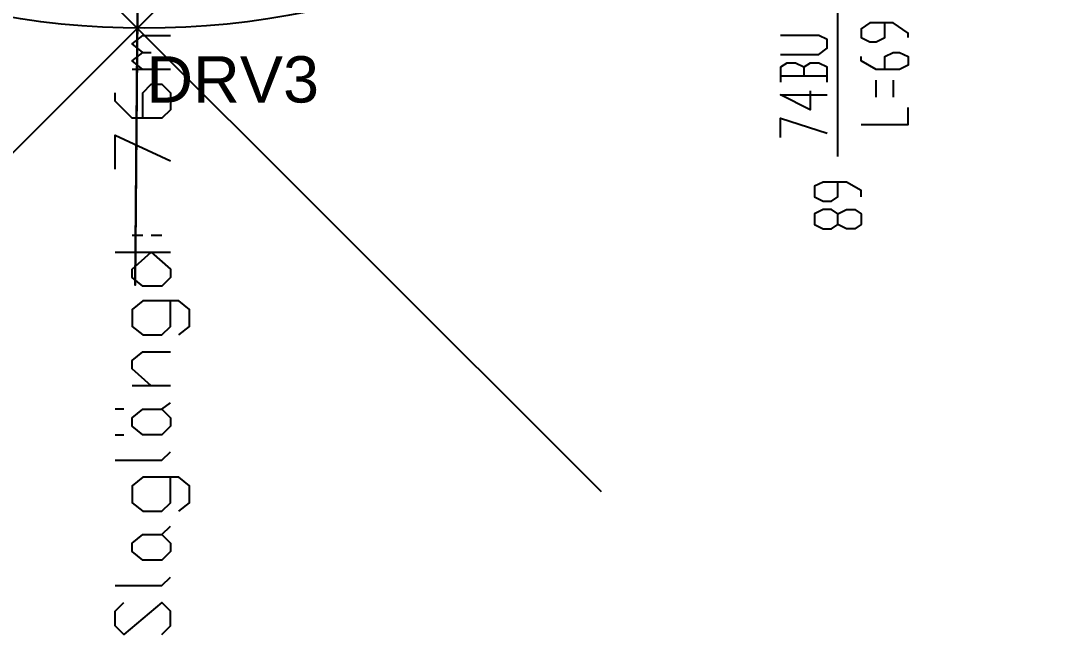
# Model space of a CAD drawing. Header units: millimetres. Extents: x -45 to 90, y -17 to 16.
# Drawn here: x 6.626 to 8.845, y -3.117 to -1.792 of the extents above; entities that cross this region are included whole.
import ezdxf

# ---------------------------------------------------------------- set-up
doc = ezdxf.new("R2010")
doc.units = ezdxf.units.MM
doc.header["$PDMODE"] = 3
doc.layers.add('PDF_Geometry', color=7, linetype='Continuous')
doc.styles.get("Standard").update_dxf_attribs({"font": 'arial.ttf'})

msp = doc.modelspace()

# ---------------------------------------------------------------- linework, layer by layer
at = {"color": 4}
msp.add_lwpolyline([(6.8825, -1.3065), (6.882, -1.3637), (6.8779, -1.8637), (6.8737, -2.3637), (6.9151, 2.6361)], dxfattribs=at)
msp.add_circle((6.8928, -0.0589), 1.75, dxfattribs=at)
at = {"color": 2}
msp.add_arc((-0.8299, -500.0575), 499.3082, 85.235272, 89.904911, dxfattribs=at)
at = {"color": 5}
msp.add_arc((-0.8299, -500.0575), 498.7082, 85.235272, 89.904911, dxfattribs=at)
at = {"color": 4}
msp.add_point((6.8783, -1.8089), dxfattribs=at)
at = {"layer": 'PDF_Geometry', "lineweight": 25}
for points in [[(8.3889, -2.0858), (8.3889, -1.7053), (8.4394, -0.7976)], [(8.5402, -1.8291), (8.5402, -1.8199), (8.5081, -1.797), (8.4577, -1.797), (8.4394, -1.8105), (8.4394, -1.8291), (8.4577, -1.8382), (8.4715, -1.8382), (8.4898, -1.8291), (8.4898, -1.797)], [(6.8899, -1.8612), (6.867, -1.8428), (6.8899, -1.8245), (6.9495, -1.8245)], [(8.2652, -1.8657), (8.3477, -1.8657), (8.366, -1.852), (8.366, -1.8336), (8.3477, -1.8245), (8.2652, -1.8245)], [(6.8899, -1.8978), (6.867, -1.8795), (6.8899, -1.8612), (6.9083, -1.8612)], [(8.4898, -1.8978), (8.4898, -1.8703), (8.5081, -1.8612), (8.5219, -1.8612), (8.5402, -1.8703), (8.5402, -1.8887), (8.5219, -1.8978), (8.4715, -1.8978), (8.4394, -1.8795), (8.4394, -1.8703)], [(8.3156, -1.8932), (8.2973, -1.8841), (8.2789, -1.8841), (8.2652, -1.8932), (8.2652, -1.9251)], [(8.366, -1.9251), (8.366, -1.8932), (8.3477, -1.8841), (8.3293, -1.8841), (8.3156, -1.8932), (8.3156, -1.9116)], [(6.9495, -1.8978), (6.867, -1.8978)], [(6.8899, -2.0033), (6.8899, -1.9483), (6.9083, -1.9299), (6.9312, -1.9299), (6.9495, -1.9483), (6.9495, -1.9849), (6.9312, -2.0033), (6.867, -2.0033), (6.8303, -1.9666), (6.8303, -1.9483)], [(8.2652, -1.9116), (8.366, -1.9116)], [(8.4715, -1.9574), (8.4715, -1.9207)], [(8.5081, -1.9207), (8.5081, -1.9574)], [(8.3293, -1.9437), (8.3293, -1.9849), (8.2652, -1.9528), (8.366, -1.9528)], [(8.4394, -2.017), (8.5402, -2.017), (8.5402, -1.9803)], [(8.2652, -2.0445), (8.2652, -2.0033), (8.366, -2.0353)], [(6.8303, -2.1133), (6.8303, -2.0397), (6.9495, -2.0949)], [(8.4394, -2.1729), (8.4394, -2.1591), (8.4073, -2.1408), (8.3568, -2.1408), (8.3385, -2.15), (8.3385, -2.1729), (8.3568, -2.182), (8.3752, -2.182), (8.3889, -2.1729), (8.3889, -2.1408)], [(8.3889, -2.2095), (8.4073, -2.2004), (8.4256, -2.2004), (8.4394, -2.2095), (8.4394, -2.2325), (8.4256, -2.2416), (8.4073, -2.2416), (8.3889, -2.2325), (8.3889, -2.2095), (8.3752, -2.2004), (8.3568, -2.2004), (8.3385, -2.2095), (8.3385, -2.2325), (8.3568, -2.2416), (8.3752, -2.2416), (8.3889, -2.2325)], [(6.867, -2.2554), (6.8899, -2.2554)], [(6.9083, -2.2554), (6.9312, -2.2554)], [(6.8303, -2.2921), (6.9495, -2.2921)], [(6.9679, -2.4708), (6.9908, -2.4525), (6.9908, -2.4158), (6.9679, -2.3975), (6.8899, -2.3975), (6.867, -2.4158), (6.867, -2.4525), (6.8899, -2.4708), (6.9312, -2.4708), (6.9495, -2.4525), (6.9495, -2.3975)], [(6.9083, -2.5809), (6.867, -2.5442), (6.867, -2.5258), (6.8899, -2.5075), (6.9495, -2.5075)], [(6.9495, -2.5809), (6.867, -2.5809)], [(6.9312, -2.6313), (6.9495, -2.6175)], [(6.8487, -2.6313), (6.8303, -2.6313)], [(6.8303, -2.6863), (6.8487, -2.6863)], [(6.8303, -2.7413), (6.9312, -2.7413), (6.9495, -2.723)], [(6.9679, -2.8513), (6.9908, -2.833), (6.9908, -2.7963), (6.9679, -2.778), (6.8899, -2.778), (6.867, -2.7963), (6.867, -2.833), (6.8899, -2.8513), (6.9312, -2.8513), (6.9495, -2.833), (6.9495, -2.778)], [(6.9312, -2.9017), (6.9495, -2.8834)], [(6.8303, -3.0118), (6.9312, -3.0118), (6.9495, -2.9934)], [(6.9312, -3.1172), (6.9495, -3.0989), (6.9495, -3.0668), (6.9312, -3.0484), (6.8487, -3.1172), (6.8303, -3.0989), (6.8303, -3.0668), (6.8487, -3.0484)]]:
    msp.add_lwpolyline(points, dxfattribs=at)
for points in [[(6.9083, -2.2921), (6.9495, -2.3287), (6.9495, -2.3471), (6.9312, -2.3654), (6.8899, -2.3654), (6.867, -2.3471), (6.867, -2.3287)], [(6.9495, -2.6496), (6.9495, -2.668), (6.9312, -2.6863), (6.8899, -2.6863), (6.867, -2.668), (6.867, -2.6496), (6.8899, -2.6313), (6.9312, -2.6313)], [(6.9495, -2.9201), (6.9495, -2.9384), (6.9312, -2.9566), (6.8899, -2.9566), (6.867, -2.9384), (6.867, -2.9201), (6.8899, -2.9017), (6.9312, -2.9017)]]:
    msp.add_lwpolyline(points, close=True, dxfattribs=at)

# ---------------------------------------------------------------- texts
at = {"color": 4}
msp.add_text('DRV3', height=0.1, dxfattribs=at).set_placement((6.8974, -1.9693))

doc.saveas('drawing.dxf')
